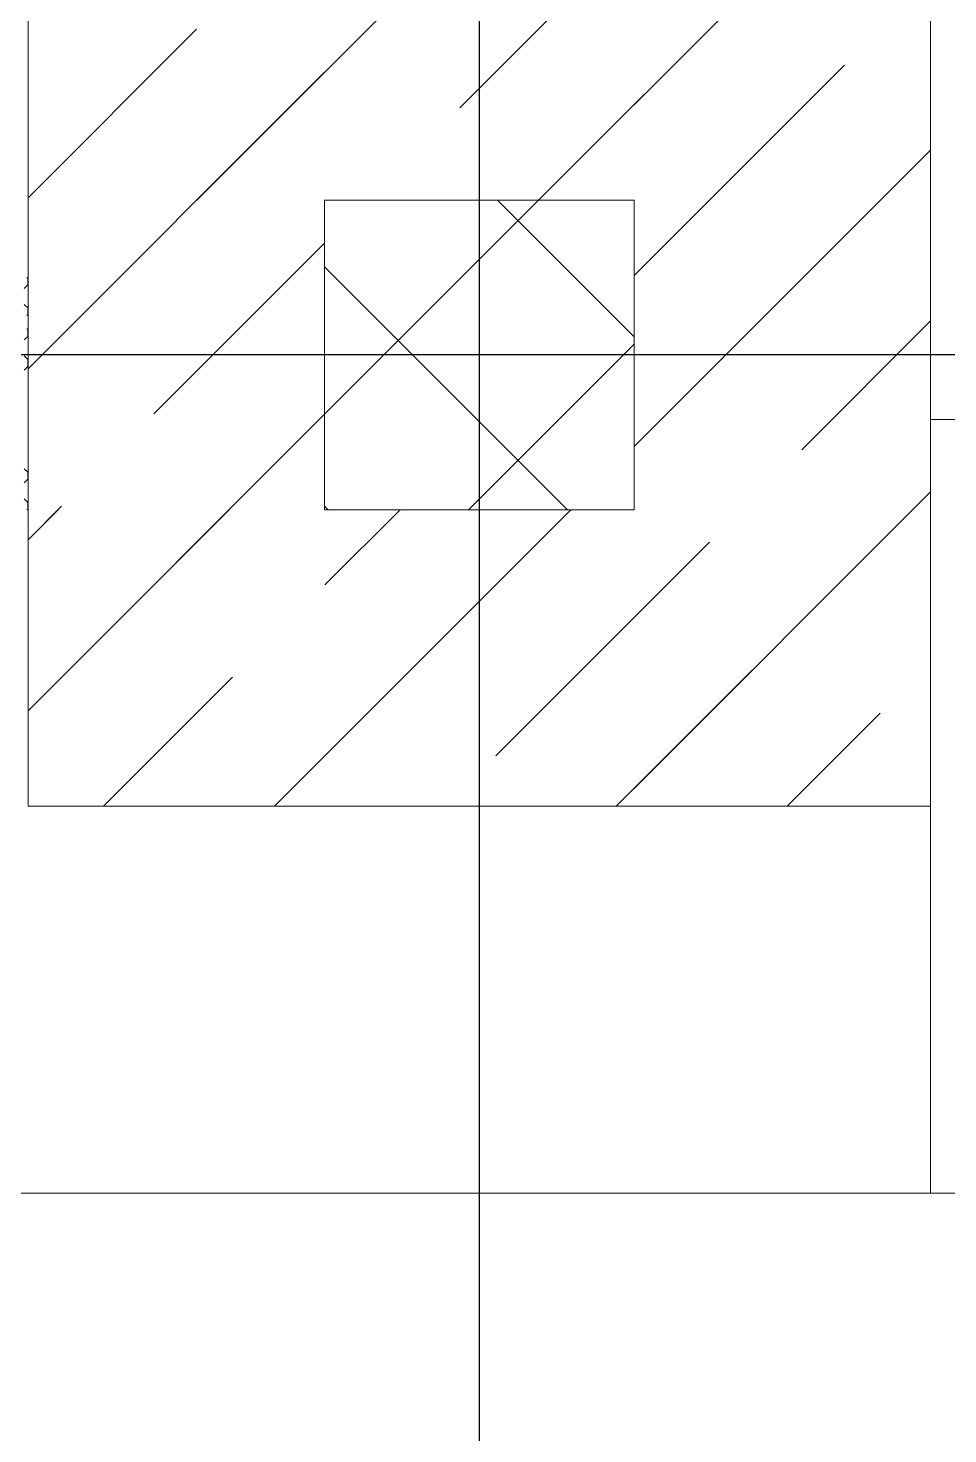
# Model space of a CAD drawing. Header units: millimetres. Extents: x 53645 to 137188, y 78097 to 135533.
# Drawn here: x 126502 to 126859, y 122403 to 122948 of the extents above; entities that cross this region are included whole.
import ezdxf

# ---------------------------------------------------------------- set-up
doc = ezdxf.new("R2010")
doc.units = ezdxf.units.MM
doc.linetypes.add('CONTI', pattern=[0])
doc.linetypes.add('GOST2.303 5', pattern=[24, 20, -1.5, 1, -1.5])
doc.layers.add('axis_dim', color=40, linetype='CONTI')
doc.layers.add('PVC', color=7, linetype='Continuous')
doc.layers.add('stair1', color=7, linetype='Continuous', lineweight=15)
doc.layers.add('Wall2', color=5, linetype='Continuous', lineweight=5)

# ---------------------------------------------------------------- blocks, each defined once
blk = doc.blocks.new('*U53')
at = {"layer": 'PVC'}
for points in [[(0.5, 0, 0.414214), (0, -0.5), (0, -2.41), (0, -2.7), (1.5, -4.2)], [(1.5, -65.8), (0, -67.3), (0, -67.59), (0, -69.5, 0.414214), (0.5, -70)], [(0.5, -75.4, 0.414214), (0, -75.9), (0, -78.1), (1.5, -79.6)], [(1.5, -85.8), (0, -87.3), (0, -87.59), (0, -89.5, 0.414214), (0.5, -90)]]:
    blk.add_lwpolyline(points, format="xyb", dxfattribs=at)
for points in [[(1.5, -10.4), (0, -11.9), (0, -14.4), (1.5, -15.9)], [(1.5, -54.1), (0, -55.6), (0, -58.1), (1.5, -59.6)]]:
    blk.add_lwpolyline(points, dxfattribs=at)

msp = doc.modelspace()

# ---------------------------------------------------------------- linework, layer by layer
at = {"layer": 'axis_dim', "linetype": 'GOST2.303 5', "lineweight": 25, "ltscale": 100}
for points in [[(126677.3, 128221.38), (126677.3, 122821.38)], [(127172.5, 122821.38), (108766.33, 122821.38)], [(126677.3, 122821.38), (126677.3, 120177.43)]]:
    msp.add_lwpolyline(points, dxfattribs=at)
at = {"layer": 'stair1', "ltscale": 75}
msp.add_lwpolyline([(126852.32, 122796.38), (129852.78, 122796.38), (129852.78, 122496.38), (126852.32, 122496.38)], close=True, dxfattribs=at)
msp.add_lwpolyline([(113102.3, 122646.38), (113102.3, 122496.38), (129852.78, 122496.38), (129852.78, 122646.38)], dxfattribs=at)
at = {"layer": 'Wall2', "ltscale": 100}
for points in [[(126502.32, 122646.38), (126502.32, 123796.38)], [(126852.32, 123796.38), (126852.32, 122646.38)], [(126737.32, 122918.42), (126852.32, 123033.42)], [(126567.7, 122881.38), (126682.7, 122996.38)], [(126669.77, 122917.16), (126748.99, 122996.38)], [(126700.28, 122881.38), (126783.18, 122964.28)], [(126502.32, 122882.3), (126567.68, 122947.65)], [(126502.32, 122882.3), (126567.68, 122947.65)], [(126737.32, 122852.13), (126818.92, 122933.73)], [(126502.32, 122816), (126617.32, 122931)], [(126737.32, 122785.84), (126852.32, 122900.84)], [(126766.57, 122881.38), (126783.18, 122897.99)], [(126617.32, 122798.42), (126700.28, 122881.38)], [(126617.32, 122761.38), (126617.32, 122881.38)], [(126617.32, 122881.38), (126737.32, 122881.38)], [(126617.32, 122881.38), (126617.32, 122761.38)], [(126617.32, 122798.42), (126700.28, 122881.38)], [(126617.32, 122761.38), (126617.32, 122881.38)], [(126617.32, 122881.38), (126737.32, 122881.38)], [(126737.32, 122828.39), (126684.33, 122881.38)], [(126737.32, 122828.39), (126684.33, 122881.38)], [(126737.32, 122761.38), (126737.32, 122881.38)], [(126737.32, 122881.38), (126737.32, 122761.38)], [(126737.32, 122881.38), (126737.32, 122761.38)], [(126551.11, 122798.5), (126617.32, 122864.71)], [(126711.53, 122761.38), (126617.32, 122855.58)], [(126711.53, 122761.38), (126617.32, 122855.58)], [(126802.35, 122784.58), (126852.32, 122834.55)], [(126673.09, 122761.38), (126737.32, 122825.61)], [(126673.09, 122761.38), (126737.32, 122825.61)], [(126502.32, 122683.42), (126617.32, 122798.42)], [(126737.32, 122653.26), (126852.32, 122768.26)], [(126502.32, 122749.71), (126515.31, 122762.7)], [(126502.32, 122683.42), (126580.28, 122761.38)], [(126502.32, 122749.71), (126513.99, 122761.38)], [(126597.86, 122646.38), (126712.86, 122761.38)], [(126618.72, 122761.38), (126617.32, 122762.78)], [(126618.72, 122761.38), (126617.32, 122762.78)], [(126737.32, 122761.38), (126617.32, 122761.38)], [(126737.32, 122761.38), (126617.32, 122761.38)], [(126617.4, 122732.21), (126646.57, 122761.38)], [(126683.69, 122665.92), (126766.55, 122748.78)], [(126737.32, 122719.55), (126766.55, 122748.78)], [(126730.45, 122646.38), (126783.18, 122699.11)], [(126531.57, 122646.38), (126581.6, 122696.41)], [(126531.57, 122646.38), (126581.6, 122696.41)], [(126796.74, 122646.38), (126832.84, 122682.49)], [(126597.86, 122646.38), (126617.32, 122665.84)], [(126617.32, 122646.38), (126502.32, 122646.38)], [(126502.32, 122646.38), (126783.18, 122646.38)], [(126852.32, 122646.38), (126737.32, 122646.38)]]:
    msp.add_lwpolyline(points, dxfattribs=at)

# ---------------------------------------------------------------- block references
at = {"ltscale": 100, "rotation": 180}
msp.add_blockref('*U53', (126502.32, 122761.38), dxfattribs=at)

doc.saveas('drawing.dxf')
